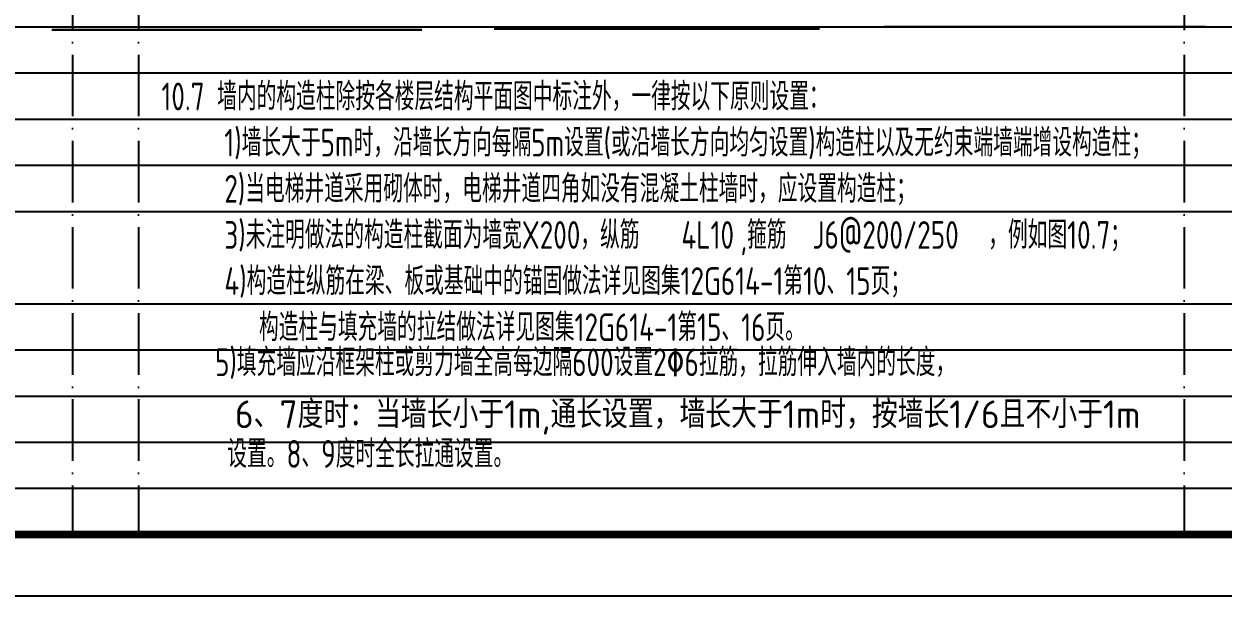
# Model space of a CAD drawing. Extents: x -461650 to 361314, y 245336 to 769729.
# Drawn here: x -325256 to -305765, y 676683 to 685979 of the extents above; entities that cross this region are included whole.
import ezdxf
from ezdxf.enums import TextEntityAlignment as Align

# ---------------------------------------------------------------- set-up
doc = ezdxf.new("R2010")
doc.units = 0
doc.header["$LTSCALE"] = 1000
doc.linetypes.add('D1', pattern=[14, 10, -2, 0, -2])
doc.layers.get('DEFPOINTS').update_dxf_attribs({"linetype": 'CONTINUOUS'})
doc.layers.add('C-SHET-TTLB', color=11, linetype='CONTINUOUS')
doc.layers.add('S-DETL-TEXT', color=7, linetype='CONTINUOUS')
doc.layers.add('S-1-TEXT', color=7, linetype='CONTINUOUS', lineweight=18)
doc.layers.add('S-1-修改', color=23, linetype='CONTINUOUS', lineweight=18)
doc.styles.add('TS', font='tssdeng.shx', dxfattribs={"width": 0.7, "bigfont": 'tssdchn.shx'})
doc.styles.add('TSSD_DIMENSION', font='Tssdeng.shx', dxfattribs={"width": 0.7, "bigfont": 'tssdchn.shx'})

msp = doc.modelspace()

# ---------------------------------------------------------------- linework, layer by layer
at = {"layer": 'C-SHET-TTLB'}
msp.add_lwpolyline([(-239478.08, 736083.4), (-239478.08, 676683.4), (-344578.08, 676683.4), (-344578.08, 736083.4)], close=True, dxfattribs=at)
at = {"layer": 'C-SHET-TTLB', "const_width": 120}
msp.add_lwpolyline([(-342738.08, 735083.4), (-240478.08, 735083.4), (-240478.08, 677683.4), (-342738.08, 677683.4)], close=True, dxfattribs=at)
at = {"layer": 'DEFPOINTS', "color": 252, "linetype": 'D1', "ltscale": 0.1}
for p, q in [((-324466.08, 731683.4), (-324466.08, 677683.4)), ((-323394.08, 731683.4), (-323394.08, 677683.4)), ((-306394.08, 731683.4), (-306394.08, 677683.4))]:
    msp.add_line(p, q, dxfattribs=at)
at = {"layer": 'DEFPOINTS', "color": 252}
for p, q in [((-342738.08, 685933.4), (-269178.08, 685933.4)), ((-342738.08, 685183.4), (-269178.08, 685183.4)), ((-342738.08, 684433.4), (-269178.08, 684433.4)), ((-342738.08, 683683.4), (-269178.08, 683683.4)), ((-342738.08, 682933.4), (-269178.08, 682933.4)), ((-342738.08, 681433.4), (-269178.08, 681433.4)), ((-342738.08, 680683.4), (-269178.08, 680683.4)), ((-342738.08, 679933.4), (-269178.08, 679933.4)), ((-342738.08, 679183.4), (-269178.08, 679183.4)), ((-342738.08, 678433.4), (-269178.08, 678433.4))]:
    msp.add_line(p, q, dxfattribs=at)
at = {"layer": 'S-DETL-TEXT', "color": 0, "const_width": 40}
for points in [[(-324808.57, 685885.77), (-318784.08, 685885.77)], [(-317617.06, 685903.06), (-312322.02, 685903.06)], [(-311274.66, 685933.4), (-306045.18, 685933.4)]]:
    msp.add_lwpolyline(points, dxfattribs=at)

# ---------------------------------------------------------------- texts
at = {"layer": 'S-1-TEXT', "style": 'TS', "width": 0.75}
for s, p in [('10.7 墙内的构造柱除按各楼层结构平面图中标注外，一律按以下原则设置：', (-323021.99, 684575.83)), ('1)墙长大于5m时，沿墙长方向每隔5m设置(或沿墙长方向均匀设置)构造柱以及无约束端墙端增设构造柱；', (-321998.65, 683825.83)), ('2)当电梯井道采用砌体时，电梯井道四角如没有混凝土柱墙时，应设置构造柱；', (-321998.65, 683075.83)), ('3)未注明做法的构造柱截面为墙宽X200，纵筋        ,箍筋                ，例如图10.7；', (-321998.65, 682325.83)), ('4)构造柱纵筋在梁、板或基础中的锚固做法详见图集12G614-1第10、15页；', (-321998.65, 681575.83)), ('构造柱与填充墙的拉结做法详见图集12G614-1第15、16页。', (-321435.6, 680825.83))]:
    msp.add_text(s, height=450, dxfattribs=at).set_placement(p)
at = {"layer": 'S-1-TEXT', "style": 'TSSD_DIMENSION', "width": 0.75}
for s, p in [('5)填充墙应沿框架柱或剪力墙全高每边隔600设置2%%1306拉筋，拉筋伸入墙内的长度，', (-322149.62, 680121.24)), ('设置。8、9度时全长拉通设置。', (-321951.09, 678632.21))]:
    msp.add_text(s, height=450, dxfattribs=at).set_placement(p, align=Align.BOTTOM_LEFT)
at = {"layer": 'S-1-TEXT', "style": 'TSSD_DIMENSION', "width": 0.891472}
msp.add_text('6、7度时：当墙长小于1m,通长设置，墙长大于1m时，按墙长1/6且不小于1m', height=450, dxfattribs=at).set_placement((-321828.19, 679411.64), (-307108.61, 679411.64), align=Align.FIT)
at = {"layer": 'S-1-修改', "color": 0, "style": 'TS', "width": 0.75}
for s, p in [('4L10', (-314569.24, 682325.83)), ('J6@200/250', (-312439.08, 682325.83))]:
    msp.add_text(s, height=450, dxfattribs=at).set_placement(p)

doc.saveas('drawing.dxf')
